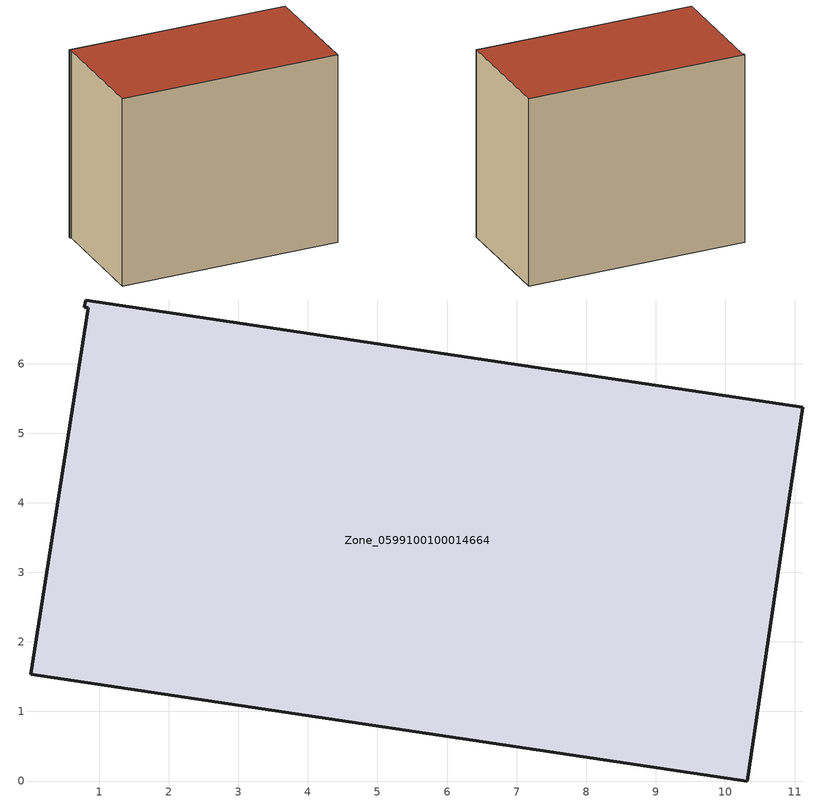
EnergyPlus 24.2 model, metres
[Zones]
Zone_0599100100014664
 floor ground (C_G): 11.11,5.38 10.31,0 0.01,1.53 0.84,6.81 0.79,6.81 0.8,6.92 z0
 wall outside (C_F): 11.11,5.38 0.8,6.92 0.79,6.81 0.84,6.81 0.01,1.53 10.31,0 11.11,5.38 z0:9.1
 roof outside (C_R): 10.31,0 11.11,5.38 0.8,6.92 0.79,6.81 0.84,6.81 0.01,1.53 z9.1
[BUILDING]
Pand.0599100100014664: North Axis=0; Terrain=City; Loads Convergence Tolerance Value=0.04; Temperature Convergence Tolerance Value=0.4; Solar Distribution=FullExterior; Maximum Number of Warmup Days=25; Minimum Number of Warmup Days=1
[Site:Location]
Rotterdam.The.Hague.AP_ZH_NLD Design_Conditions: Latitude=51.96; Longitude=4.45; Time Zone=1; Elevation=-4.5
[SITE:GROUNDTEMPERATURE:BUILDINGSURFACE]
18, 18, 18, 18, 18, 18, 18, 18, 18, 18, 18, 18
[MATERIAL] Thermal Absorptance=0.9; Solar Absorptance=0.7; Visible Absorptance=0.7
Name | Roughness | Thickness | Conductivity | Density | Specific Heat
G.TI.2015-2018 | MediumSmooth | 0.15 | 0.0428571 | 540 | 1210
F.TI.2015-2018 | Rough | 0.3 | 0.0666667 | 1920 | 840
R.TI.2015-2018 | MediumRough | 0.2 | 0.0333333 | 1500 | 1000
[CONSTRUCTION]
C_G: G.TI.2015-2018
C_F: F.TI.2015-2018
C_R: R.TI.2015-2018
[ZONE]
Zone_0599100100014664: Type=1; Multiplier=1; Ceiling Height=Autocalculate; Volume=Autocalculate; Floor Area=autocalculate; Part of Total Floor Area=Yes
[ZONEINFILTRATION:DESIGNFLOWRATE]
Infil_Zone_0599100100014664: Zone or ZoneList or Space or SpaceList=Zone_0599100100014664; Schedule=AlwaysOn; Design Flow Rate Calculation Method=Flow/Area; Flow Rate per Floor Area=0.0015; Constant Term Coefficient=1; Temperature Term Coefficient=0; Velocity Term Coefficient=0; Velocity Squared Term Coefficient=0
[HVACTEMPLATE:ZONE:IDEALLOADSAIRSYSTEM]
Zone_0599100100014664: Maximum Heating Supply Air Temperature=50; Minimum Cooling Supply Air Temperature=13; Maximum Heating Supply Air Humidity Ratio=0.0156; Minimum Cooling Supply Air Humidity Ratio=0.0077; Heating Limit=NoLimit; Cooling Limit=NoLimit; Dehumidification Control Type=ConstantSensibleHeatRatio; Cooling Sensible Heat Ratio=0.7; Dehumidification Setpoint=60; Humidification Control Type=None; Humidification Setpoint=30; Outdoor Air Method=None; Outdoor Air Flow Rate per Person=0.00944; Outdoor Air Flow Rate per Zone Floor Area=0; Outdoor Air Flow Rate per Zone=0; Demand Controlled Ventilation Type=None; Outdoor Air Economizer Type=NoEconomizer; Heat Recovery Type=None; Sensible Heat Recovery Effectiveness=0.7; Latent Heat Recovery Effectiveness=0.65
[ZONECONTROL:THERMOSTAT]
ThermostatControl_Zone_0599100100014664: Zone or ZoneList=Zone_0599100100014664; Control Type Schedule=DualSetpointControlType; Control 1=Thermostat_Zone_0599100100014664; Temperature Difference Between Cutout And Setpoint=0
[THERMOSTATSETPOINT:DUALSETPOINT]
Thermostat_Zone_0599100100014664: Heating Setpoint Temperature Schedule=HeatingSetpoint_Zone_0599100100014664; Cooling Setpoint Temperature Schedule=CoolingSetpoint_Zone_0599100100014664
[SCHEDULE:COMPACT]
HeatingSetpoint_Zone_0599100100014664: Through: 12/31, For: AllDays, Until: 24:00, 21
CoolingSetpoint_Zone_0599100100014664: Through: 12/31, For: AllDays, Until: 24:00, 24
DualSetpointControlType: Through: 12/31, For: AllDays, Until: 24:00, 4
AlwaysOn: Through: 12/31, For: AllDays, Until: 24:00, 1
